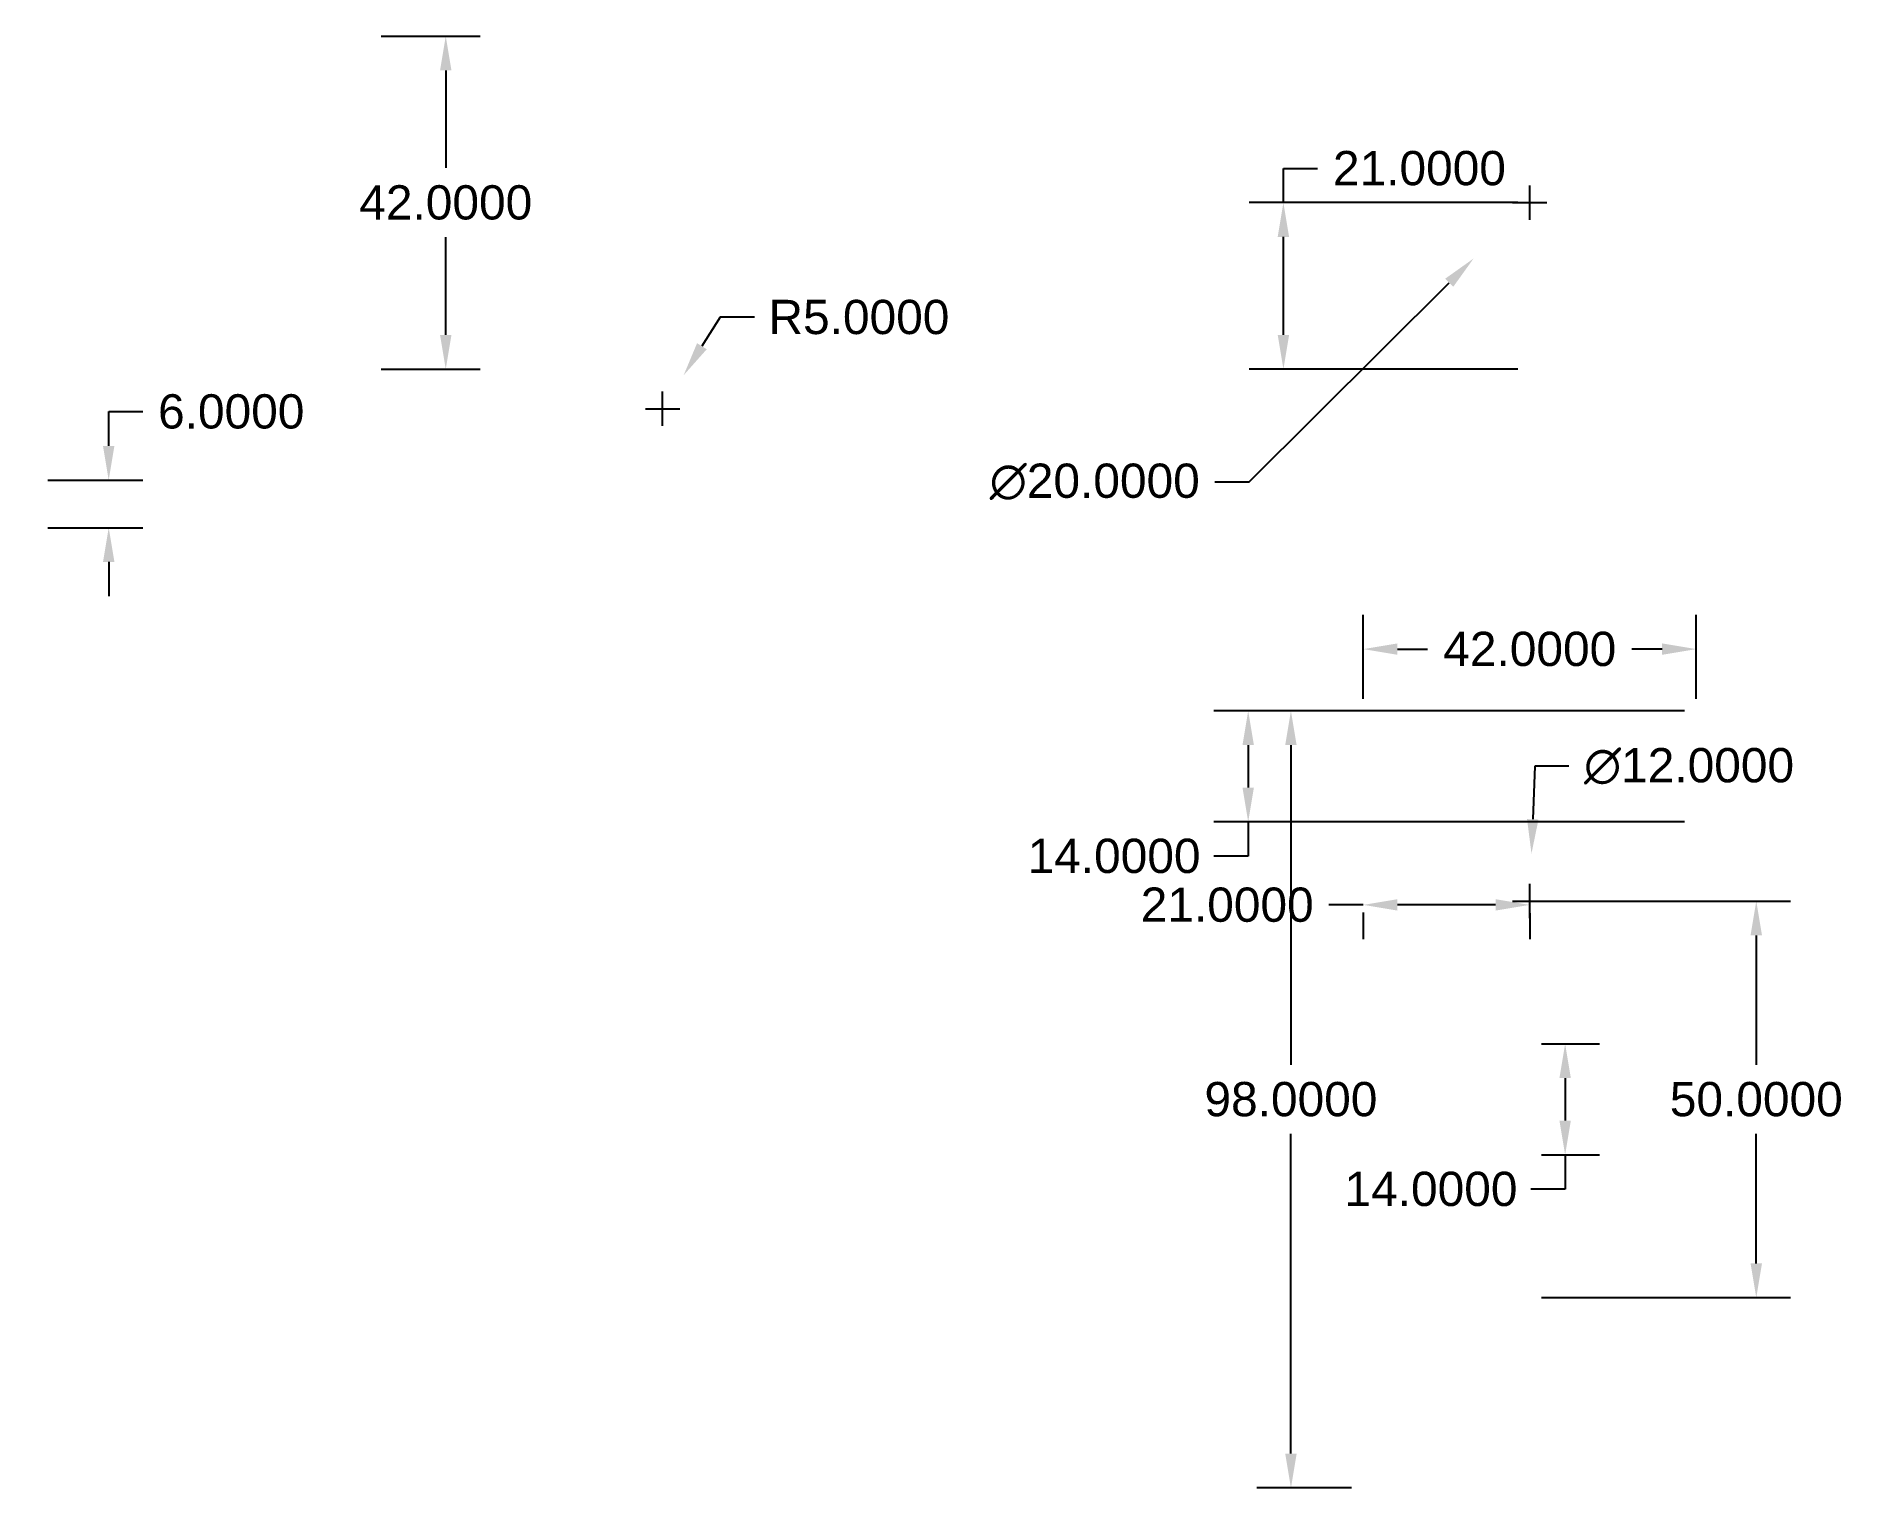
# Paper-space layout 'Layout1' of a CAD drawing. Header units: inches. Extents: x 1.08 to 10.57, y 0.28 to 7.91.
import ezdxf

# ---------------------------------------------------------------- set-up
doc = ezdxf.new("R2010")
doc.units = ezdxf.units.IN
doc.header["$MEASUREMENT"] = 0
doc.styles.get("Standard").update_dxf_attribs({"font": 'arial.ttf'})
doc.dimstyles.get("Standard").update_dxf_attribs({"dimtxt": 0.18, "dimasz": 0.18, "dimexe": 0.18, "dimexo": 0.0625, "dimgap": 0.09, "dimtad": 0, "dimtih": 1, "dimtoh": 1, "dimdec": 4, "dimzin": 0, "dimdsep": 46, "dimtxsty": 'Standard', "dimcen": 0.09, "dimadec": 0, "dimazin": 0, "dimtfac": 1, "dimtdec": 4, "dimtofl": 0, "dimtmove": 0, "dimatfit": 3, "dimfxl": 1, "dimtolj": 1, "dimtzin": 0, "dimarcsym": 0})

# ---------------------------------------------------------------- blocks, each defined once
blk = doc.blocks.new('*D10')
at = {"color": 0, "lineweight": -2, "transparency": 16777216}
for p, q in [((1.4653, 5.7597), (1.4653, 5.9397)), ((1.4653, 5.9397), (1.6453, 5.9397)), ((1.1463, 5.5797), (1.6453, 5.5797)), ((1.1463, 5.3297), (1.6453, 5.3297)), ((1.4653, 5.1497), (1.4653, 4.9697))]:
    blk.add_line(p, q, dxfattribs=at)
at = {"color": 0, "transparency": 16777216}
for points in [[(1.4353, 5.7597), (1.4953, 5.7597), (1.4653, 5.5797)], [(1.4353, 5.1497), (1.4953, 5.1497), (1.4653, 5.3297)]]:
    blk.add_solid(points, dxfattribs=at)
at = {"layer": 'Defpoints', "color": 0, "transparency": 16777216}
for p in [(1.0838, 5.5797), (1.4653, 5.5797), (1.0838, 5.3297)]:
    blk.add_point(p, dxfattribs=at)
at = {"color": 0, "transparency": 16777216, "insert": (2.1091, 5.9397), "char_height": 0.18, "attachment_point": 5}
blk.add_mtext('\\A1;6.0000', dxfattribs=at)
blk = doc.blocks.new('*D11')
at = {"color": 0, "lineweight": -2, "transparency": 16777216}
for p, q in [((2.8963, 7.913), (3.4163, 7.913)), ((3.2363, 7.733), (3.2363, 7.2199)), ((3.2363, 6.343), (3.2363, 6.8561)), ((2.8963, 6.163), (3.4163, 6.163))]:
    blk.add_line(p, q, dxfattribs=at)
at = {"color": 0, "transparency": 16777216}
for points in [[(3.2063, 7.733), (3.2663, 7.733), (3.2363, 7.913)], [(3.2063, 6.343), (3.2663, 6.343), (3.2363, 6.163)]]:
    blk.add_solid(points, dxfattribs=at)
at = {"layer": 'Defpoints', "color": 0, "transparency": 16777216}
for p in [(2.8338, 7.913), (2.8338, 6.163), (3.2363, 6.163)]:
    blk.add_point(p, dxfattribs=at)
at = {"color": 0, "transparency": 16777216, "insert": (3.2363, 7.038), "char_height": 0.18, "attachment_point": 5}
blk.add_mtext('\\A1;42.0000', dxfattribs=at)
blk = doc.blocks.new('*D12')
at = {"color": 0, "lineweight": -2, "transparency": 16777216}
for p, q in [((7.9945, 4.3676), (7.4971, 4.3676)), ((7.6771, 4.1876), (7.6771, 2.5079)), ((7.6771, 0.4643), (7.6771, 2.1441)), ((7.9945, 0.2843), (7.4971, 0.2843))]:
    blk.add_line(p, q, dxfattribs=at)
at = {"color": 0, "transparency": 16777216}
for points in [[(7.6471, 4.1876), (7.7071, 4.1876), (7.6771, 4.3676)], [(7.6471, 0.4643), (7.7071, 0.4643), (7.6771, 0.2843)]]:
    blk.add_solid(points, dxfattribs=at)
at = {"layer": 'Defpoints', "color": 0, "transparency": 16777216}
for p in [(8.057, 4.3676), (7.6771, 0.2843), (8.057, 0.2843)]:
    blk.add_point(p, dxfattribs=at)
at = {"color": 0, "transparency": 16777216, "insert": (7.6771, 2.326), "char_height": 0.18, "attachment_point": 5}
blk.add_mtext('\\A1;98.0000', dxfattribs=at)
blk = doc.blocks.new('*D13')
at = {"color": 0, "lineweight": -2, "transparency": 16777216}
for p, q in [((8.057, 4.4301), (8.057, 4.8718)), ((9.807, 4.4301), (9.807, 4.8718)), ((8.237, 4.6918), (8.3951, 4.6918)), ((9.627, 4.6918), (9.4688, 4.6918))]:
    blk.add_line(p, q, dxfattribs=at)
at = {"color": 0, "transparency": 16777216}
for points in [[(8.237, 4.7218), (8.237, 4.6618), (8.057, 4.6918)], [(9.627, 4.7218), (9.627, 4.6618), (9.807, 4.6918)]]:
    blk.add_solid(points, dxfattribs=at)
at = {"layer": 'Defpoints', "color": 0, "transparency": 16777216}
for p in [(9.807, 4.6918), (8.057, 4.3676), (9.807, 4.3676)]:
    blk.add_point(p, dxfattribs=at)
at = {"color": 0, "transparency": 16777216, "insert": (8.932, 4.6918), "char_height": 0.18, "attachment_point": 5}
blk.add_mtext('\\A1;42.0000', dxfattribs=at)
blk = doc.blocks.new('*D14')
at = {"color": 0, "lineweight": -2, "transparency": 16777216}
for p, q in [((9.7445, 4.3676), (7.2725, 4.3676)), ((7.4525, 4.1876), (7.4525, 3.9643)), ((9.7445, 3.7843), (7.2725, 3.7843)), ((7.4525, 3.7843), (7.4525, 3.6043)), ((7.4525, 3.6043), (7.2725, 3.6043))]:
    blk.add_line(p, q, dxfattribs=at)
at = {"color": 0, "transparency": 16777216}
for points in [[(7.4225, 4.1876), (7.4825, 4.1876), (7.4525, 4.3676)], [(7.4225, 3.9643), (7.4825, 3.9643), (7.4525, 3.7843)]]:
    blk.add_solid(points, dxfattribs=at)
at = {"layer": 'Defpoints', "color": 0, "transparency": 16777216}
for p in [(9.807, 4.3676), (7.4525, 3.7843), (9.807, 3.7843)]:
    blk.add_point(p, dxfattribs=at)
at = {"color": 0, "transparency": 16777216, "insert": (6.7477, 3.6043), "char_height": 0.18, "attachment_point": 5}
blk.add_mtext('\\A1;14.0000', dxfattribs=at)
blk = doc.blocks.new('*D15')
at = {"color": 0, "lineweight": -2, "transparency": 16777216}
for p, q in [((8.9945, 3.3676), (10.3022, 3.3676)), ((10.1222, 3.1876), (10.1222, 2.5079)), ((10.1222, 1.4643), (10.1222, 2.1441)), ((8.9945, 1.2843), (10.3022, 1.2843))]:
    blk.add_line(p, q, dxfattribs=at)
at = {"color": 0, "transparency": 16777216}
for points in [[(10.0922, 3.1876), (10.1522, 3.1876), (10.1222, 3.3676)], [(10.0922, 1.4643), (10.1522, 1.4643), (10.1222, 1.2843)]]:
    blk.add_solid(points, dxfattribs=at)
at = {"layer": 'Defpoints', "color": 0, "transparency": 16777216}
for p in [(8.932, 3.3676), (8.932, 1.2843), (10.1222, 1.2843)]:
    blk.add_point(p, dxfattribs=at)
at = {"color": 0, "transparency": 16777216, "insert": (10.1222, 2.326), "char_height": 0.18, "attachment_point": 5}
blk.add_mtext('\\A1;50.0000', dxfattribs=at)
blk = doc.blocks.new('*D16')
at = {"color": 0, "lineweight": -2, "transparency": 16777216}
for p, q in [((8.9945, 2.6176), (9.2978, 2.6176)), ((9.1178, 2.4376), (9.1178, 2.2143)), ((8.9945, 2.0343), (9.2978, 2.0343)), ((9.1178, 2.0343), (9.1178, 1.8543)), ((9.1178, 1.8543), (8.9378, 1.8543))]:
    blk.add_line(p, q, dxfattribs=at)
at = {"color": 0, "transparency": 16777216}
for points in [[(9.0878, 2.4376), (9.1478, 2.4376), (9.1178, 2.6176)], [(9.0878, 2.2143), (9.1478, 2.2143), (9.1178, 2.0343)]]:
    blk.add_solid(points, dxfattribs=at)
at = {"layer": 'Defpoints', "color": 0, "transparency": 16777216}
for p in [(8.932, 2.6176), (8.932, 2.0343), (9.1178, 2.0343)]:
    blk.add_point(p, dxfattribs=at)
at = {"color": 0, "transparency": 16777216, "insert": (8.413, 1.8543), "char_height": 0.18, "attachment_point": 5}
blk.add_mtext('\\A1;14.0000', dxfattribs=at)
blk = doc.blocks.new('*D17')
at = {"color": 0, "lineweight": -2, "transparency": 16777216}
for p, q in [((7.6375, 7.038), (7.6375, 7.218)), ((7.6375, 7.218), (7.8175, 7.218)), ((8.8695, 7.038), (7.4575, 7.038)), ((7.6375, 6.343), (7.6375, 6.858)), ((8.8695, 6.163), (7.4575, 6.163))]:
    blk.add_line(p, q, dxfattribs=at)
at = {"color": 0, "transparency": 16777216}
for points in [[(7.6075, 6.858), (7.6675, 6.858), (7.6375, 7.038)], [(7.6075, 6.343), (7.6675, 6.343), (7.6375, 6.163)]]:
    blk.add_solid(points, dxfattribs=at)
at = {"layer": 'Defpoints', "color": 0, "transparency": 16777216}
for p in [(7.6375, 7.038), (8.932, 7.038), (8.932, 6.163)]:
    blk.add_point(p, dxfattribs=at)
at = {"color": 0, "transparency": 16777216, "insert": (8.3523, 7.218), "char_height": 0.18, "attachment_point": 5}
blk.add_mtext('\\A1;21.0000', dxfattribs=at)
blk = doc.blocks.new('*D18')
at = {"color": 0, "lineweight": -2, "transparency": 16777216}
for p, q in [((8.057, 3.3478), (7.877, 3.3478)), ((8.752, 3.3478), (8.237, 3.3478)), ((8.057, 3.3087), (8.057, 3.1678)), ((8.932, 3.3051), (8.932, 3.1678))]:
    blk.add_line(p, q, dxfattribs=at)
at = {"color": 0, "transparency": 16777216}
for points in [[(8.237, 3.3778), (8.237, 3.3178), (8.057, 3.3478)], [(8.752, 3.3778), (8.752, 3.3178), (8.932, 3.3478)]]:
    blk.add_solid(points, dxfattribs=at)
at = {"layer": 'Defpoints', "color": 0, "transparency": 16777216}
for p in [(8.057, 3.3712), (8.057, 3.3478), (8.932, 3.3676)]:
    blk.add_point(p, dxfattribs=at)
at = {"color": 0, "transparency": 16777216, "insert": (7.3422, 3.3478), "char_height": 0.18, "attachment_point": 5}
blk.add_mtext('\\A1;21.0000', dxfattribs=at)
blk = doc.blocks.new('*D19')
at = {"color": 0, "lineweight": -2, "transparency": 16777216}
for p, q in [((4.6779, 6.4359), (4.5821, 6.2835)), ((4.8579, 6.4359), (4.6779, 6.4359)), ((4.3754, 5.8647), (4.3754, 6.0447)), ((4.2854, 5.9547), (4.4654, 5.9547))]:
    blk.add_line(p, q, dxfattribs=at)
at = {"color": 0, "transparency": 16777216}
blk.add_solid([(4.5567, 6.2994), (4.6075, 6.2675), (4.4863, 6.1311)], dxfattribs=at)
at = {"layer": 'Defpoints', "color": 0, "transparency": 16777216}
for p in [(4.4863, 6.1311), (4.3754, 5.9547)]:
    blk.add_point(p, dxfattribs=at)
at = {"color": 0, "transparency": 16777216, "insert": (5.4073, 6.4359), "char_height": 0.18, "attachment_point": 5}
blk.add_mtext('\\A1;R5.0000', dxfattribs=at)
blk = doc.blocks.new('*D20')
at = {"color": 0, "lineweight": -2, "transparency": 16777216}
for p, q in [((8.932, 6.948), (8.932, 7.128)), ((8.842, 7.038), (9.022, 7.038)), ((7.4575, 5.5708), (8.509, 6.6171)), ((7.2775, 5.5708), (7.4575, 5.5708))]:
    blk.add_line(p, q, dxfattribs=at)
at = {"color": 0, "transparency": 16777216}
blk.add_solid([(8.4879, 6.6384), (8.5302, 6.5959), (8.6366, 6.7441)], dxfattribs=at)
at = {"layer": 'Defpoints', "color": 0, "transparency": 16777216}
for p in [(9.2273, 7.3319), (8.6366, 6.7441)]:
    blk.add_point(p, dxfattribs=at)
at = {"color": 0, "transparency": 16777216, "insert": (6.6463, 5.5708), "char_height": 0.18, "attachment_point": 5}
blk.add_mtext('\\A1;∅20.0000', dxfattribs=at)
blk = doc.blocks.new('*D21')
at = {"color": 0, "lineweight": -2, "transparency": 16777216}
for p, q in [((8.9579, 4.076), (8.9477, 3.7974)), ((9.1379, 4.076), (8.9579, 4.076)), ((8.932, 3.2776), (8.932, 3.4576)), ((8.842, 3.3676), (9.022, 3.3676))]:
    blk.add_line(p, q, dxfattribs=at)
at = {"color": 0, "transparency": 16777216}
blk.add_solid([(8.9177, 3.7985), (8.9777, 3.7963), (8.9411, 3.6175)], dxfattribs=at)
at = {"layer": 'Defpoints', "color": 0, "transparency": 16777216}
for p in [(8.9411, 3.6175), (8.9228, 3.1178)]:
    blk.add_point(p, dxfattribs=at)
at = {"color": 0, "transparency": 16777216, "insert": (9.769, 4.076), "char_height": 0.18, "attachment_point": 5}
blk.add_mtext('\\A1;∅12.0000', dxfattribs=at)

psp = doc.layouts.get("Layout1")

# ---------------------------------------------------------------- dimensions: what is measured, and where the dimension line sits
for base, p1, p2, picture, middle in [((3.2363311, 6.1630027), (2.8337638, 7.9130027), (2.8337638, 6.1630027), '*D11', (3.2363311, 7.0380027)), ((7.6374854, 7.0380027), (8.9319678, 6.1630027), (8.9319678, 7.0380027), '*D17', (8.3522672, 7.2180027)), ((1.4652961, 5.5796694), (1.0837638, 5.3296694), (1.0837638, 5.5796694), '*D10', (2.1091092, 5.9396694)), ((7.4524519, 3.7843116), (9.8069678, 4.367645), (9.8069678, 3.7843116), '*D14', (6.747677, 3.6043116)), ((7.6771355, 0.2843116), (8.0569678, 4.367645), (8.0569678, 0.2843116), '*D12', (7.6771355, 2.3259783)), ((10.1222212, 1.2843116), (8.9319678, 3.367645), (8.9319678, 1.2843116), '*D15', (10.1222212, 2.3259783)), ((9.1177536, 2.0343116), (8.9319678, 2.617645), (8.9319678, 2.0343116), '*D16', (8.4129787, 1.8543116))]:
    dim = psp.add_linear_dim(base=base, p1=p1, p2=p2, angle=90, dimstyle='Standard', override={"dimlfac": -24})
    dim.commit()
    dim.dimension.update_dxf_attribs({"geometry": picture, "text_midpoint": middle})
for p1, p2, picture, middle in [((9.2273277, 7.3318967), (8.6366079, 6.7441088), '*D20', (6.646319, 5.5708385)), ((8.9228284, 3.1178121), (8.9411073, 3.6174779), '*D21', (9.7690467, 4.0759783))]:
    dim = psp.add_diameter_dim_2p(p1=p1, p2=p2, dimstyle='Standard', override={"dimlfac": -24})
    dim.commit()
    dim.dimension.update_dxf_attribs({"geometry": picture, "text_midpoint": middle, "dimtype": 163})
dim = psp.add_radius_dim(center=(4.3754305, 5.9546694), mpoint=(4.4862907, 6.1310576), dimstyle='Standard', override={"dimlfac": -24})
dim.commit()
dim.dimension.update_dxf_attribs({"geometry": '*D19', "text_midpoint": (5.4073114, 6.4358564), "dimtype": 164})
for base, p1, p2, picture, middle in [((9.8069678, 4.6918224), (8.0569678, 4.367645), (9.8069678, 4.367645), '*D13', (8.9319678, 4.6918224)), ((8.0569678, 3.3477632), (8.9319678, 3.367645), (8.0569678, 3.3712362), '*D18', (7.3421861, 3.3477632))]:
    dim = psp.add_linear_dim(base=base, p1=p1, p2=p2, dimstyle='Standard', override={"dimlfac": -24})
    dim.commit()
    dim.dimension.update_dxf_attribs({"geometry": picture, "text_midpoint": middle})

doc.saveas('drawing.dxf')
